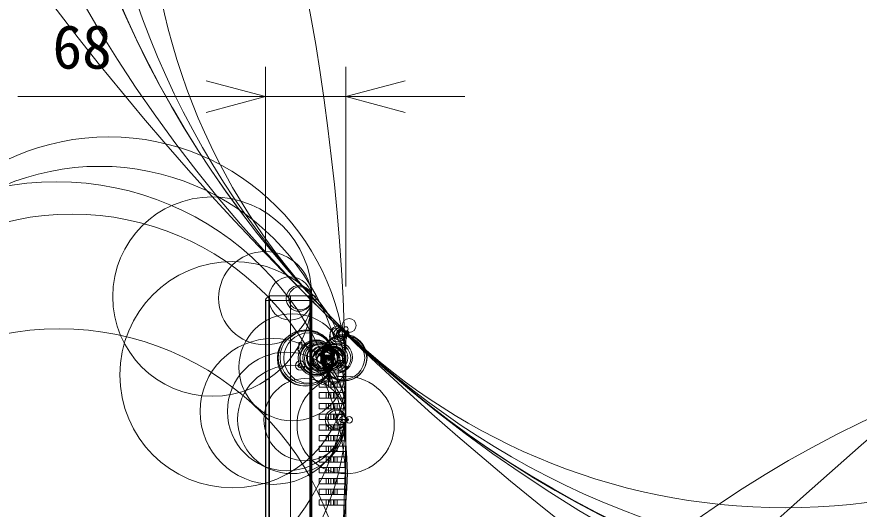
# Model space of a CAD drawing. Units: millimetres, scale not verified. Extents: x -147 to 957, y -916 to 241.
# Drawn here: x 27.59 to 63.01, y 25.87 to 46.55 of the extents above; entities that cross this region are included whole.
import ezdxf
from ezdxf.enums import TextEntityAlignment as Align

# ---------------------------------------------------------------- set-up
doc = ezdxf.new("R2010")
doc.units = ezdxf.units.MM
doc.header["$LTSCALE"] = 0.125
for name, color, linetype, lineweight in [('0-0_0', 7, 'Continuous', 18), ('0-3_SUNPO', 7, 'Continuous', 18), ('0-5_GAIKEI', 1, 'Continuous', 18)]:
    doc.layers.add(name, color=color, linetype=linetype, lineweight=lineweight)
doc.styles.add('ＭＳ ゴシック', font='')
doc.styles.get('ＭＳ ゴシック').set_extended_font_data('MS Gothic')

# ---------------------------------------------------------------- blocks, each defined once
blk = doc.blocks.new('_Open30')
at = {"layer": '0-0_0'}
blk.add_line((0, 0), (-1, 0), dxfattribs=at)
blk.add_lwpolyline([(-1, 0.26795), (0, 0), (-1, -0.26795)], dxfattribs=at)
blk = doc.blocks.new('D6')
at = {"layer": '0-3_SUNPO'}
for p, q in [((231.5416, 350.1655), (231.5416, 357.9501)), ((234.9166, 348.7293), (234.9166, 357.9501)), ((229.0416, 356.7001), (221.1249, 356.7001)), ((234.9166, 356.7001), (231.5416, 356.7001)), ((237.4166, 356.7001), (239.9166, 356.7001))]:
    blk.add_line(p, q, dxfattribs=at)
at = {"layer": '0-3_SUNPO', "xscale": 2.5, "yscale": 2.5}
blk.add_blockref('_Open30', (231.5416, 356.7001), dxfattribs=at)
at = {"layer": '0-3_SUNPO', "xscale": 2.5, "yscale": 2.5, "rotation": 180}
blk.add_blockref('_Open30', (234.9166, 356.7001), dxfattribs=at)
at = {"layer": '0-3_SUNPO', "style": 'ＭＳ ゴシック'}
blk.add_text('68', height=1.833, dxfattribs=at).set_placement((222.5832, 357.3251), align=Align.BOTTOM_LEFT)

msp = doc.modelspace()

# ---------------------------------------------------------------- linework, layer by layer
at = {"layer": '0-5_GAIKEI', "color": 7}
for p, q in [((38.0586, 34.6987), (38.1793, 34.8194)), ((38.2146, 34.8341), (39.0939, 34.8341)), ((39.0939, 34.8241), (39.9139, 34.8241)), ((39.9439, 34.7941), (39.9139, 34.8241)), ((39.9445, 34.7535), (39.9442, 34.7516)), ((39.9447, 34.754), (39.9445, 34.7535)), ((39.9868, 34.7655), (39.9884, 34.7639)), ((41.3584, 33.3706), (39.9874, 34.7648)), ((39.9884, 34.7639), (40.0107, 34.7412)), ((38.0439, 34.6634), (38.0439, 7.0398)), ((40.7137, 34.0266), (40.7137, 34.0265)), ((40.7137, 34.0265), (40.7137, 34.0265)), ((40.7209, 34.0194), (40.7139, 34.0265)), ((40.7209, 34.0195), (40.7169, 34.0236)), ((40.721, 34.0194), (40.7176, 34.0229)), ((40.8942, 33.843), (40.8932, 33.844)), ((41.1533, 33.5793), (41.169, 33.5633)), ((41.358, 33.371), (41.3533, 33.3754)), ((41.3581, 33.3709), (41.3592, 33.3698)), ((41.3615, 33.3675), (41.3592, 33.3698)), ((41.3615, 33.3675), (41.3653, 33.3635)), ((41.3653, 33.3635), (41.3746, 33.3528)), ((41.4189, 33.229), (41.4189, 33.2272)), ((41.4189, 33.2272), (41.4189, 33.2272)), ((41.4189, 32.5641), (41.4189, 33.2272)), ((41.4189, 28.5141), (41.4189, 28.7391))]:
    msp.add_line(p, q, dxfattribs=at)
at = {"layer": '0-5_GAIKEI'}
for p, q in [((38.1793, 6.8837), (38.1793, 34.8194)), ((38.2146, 34.8341), (38.2146, 6.8691)), ((39.0939, 6.8691), (39.0939, 34.8341)), ((39.9139, 6.8791), (39.9139, 34.8241)), ((39.9439, 6.9091), (39.9439, 34.7941)), ((39.9442, 34.7442), (39.9442, 34.6408)), ((39.9139, 34.6341), (38.0439, 34.6341)), ((38.0586, 34.6987), (38.0586, 7.0044)), ((39.9439, 34.6341), (39.9139, 34.6341)), ((39.9439, 34.6278), (39.944, 34.6278)), ((39.944, 34.6278), (39.9442, 34.6278)), ((39.9442, 34.6408), (39.9442, 34.6278)), ((39.9897, 7.0781), (39.9897, 34.6278)), ((39.3789, 32.6181), (39.5039, 32.4016)), ((39.3789, 32.6181), (39.4414, 32.6181)), ((39.4414, 32.8681), (39.5664, 32.8681)), ((39.4414, 32.6181), (39.4414, 32.8681)), ((39.5039, 32.4016), (39.6289, 32.6181)), ((40.6209, 32.5876), (40.6339, 32.5887)), ((40.6339, 32.5887), (40.6309, 32.5885)), ((41.0957, 32.3391), (41.0957, 32.5641)), ((41.4189, 32.5641), (41.0957, 32.5641)), ((41.4189, 32.3391), (41.0957, 32.3391)), ((41.3039, 32.3391), (41.3039, 32.5641)), ((41.3939, 32.5641), (41.3939, 32.3391)), ((41.4189, 32.3391), (41.4189, 28.7391)), ((41.0957, 31.8891), (41.0957, 32.1141)), ((41.4189, 32.1141), (41.0957, 32.1141)), ((41.4189, 31.8891), (41.0957, 31.8891)), ((41.3039, 31.8891), (41.3039, 32.1141)), ((41.3939, 32.1141), (41.3939, 31.8891)), ((40.6409, 31.5265), (40.5883, 31.5049)), ((40.6279, 31.5212), (40.618, 31.5334)), ((40.6323, 31.8546), (40.6247, 31.8552)), ((40.6277, 31.8548), (40.6338, 31.8545)), ((40.6333, 31.8545), (40.6323, 31.8546)), ((40.6338, 31.8545), (40.6333, 31.8545)), ((40.6348, 31.8545), (40.6338, 31.8545)), ((40.6913, 31.7216), (40.6949, 31.712)), ((40.6949, 31.7312), (40.7266, 31.7452)), ((40.6949, 31.7312), (40.697, 31.7368)), ((40.7266, 31.6979), (40.6949, 31.712)), ((40.6949, 31.712), (40.7028, 31.6912)), ((41.0957, 31.4391), (41.0957, 31.6641)), ((41.0957, 31.6641), (41.4189, 31.6641)), ((41.3039, 31.4391), (41.3039, 31.6641)), ((41.3939, 31.6641), (41.3939, 31.4391)), ((41.4238, 31.8487), (41.4239, 31.8486)), ((41.4239, 31.8486), (41.424, 31.8482)), ((41.4245, 31.8338), (41.4245, 31.8324)), ((41.4245, 31.571), (41.4245, 31.5746)), ((40.3006, 30.9891), (40.3006, 31.2141)), ((41.4189, 31.2141), (40.3006, 31.2141)), ((40.6004, 30.9891), (40.6004, 31.2141)), ((40.6379, 31.5088), (40.6279, 31.5212)), ((40.641, 31.5049), (40.6379, 31.5088)), ((40.641, 31.5049), (40.6845, 31.5049)), ((40.6845, 31.2549), (40.6845, 31.5049)), ((40.6845, 31.2549), (40.7319, 31.2549)), ((40.6884, 30.9891), (40.6884, 31.2141)), ((40.7556, 31.5049), (40.714, 31.5049)), ((40.714, 31.2549), (40.714, 31.5049)), ((40.7324, 31.2549), (40.7674, 31.2549)), ((40.7674, 31.2549), (40.7556, 31.5049)), ((40.7557, 31.5039), (40.7746, 31.4948)), ((40.7663, 31.5183), (40.771, 31.505)), ((40.7672, 31.2602), (40.7676, 31.2549)), ((40.771, 31.505), (40.7747, 31.4948)), ((40.7746, 31.4948), (40.8066, 31.4796)), ((40.7747, 31.4948), (40.7767, 31.489)), ((40.7937, 31.2141), (40.7937, 30.9891)), ((40.907, 30.9891), (40.907, 31.2141)), ((40.9554, 30.9891), (40.9554, 31.2141)), ((41.054, 31.2141), (41.054, 30.9891)), ((41.4189, 31.4391), (41.0957, 31.4391)), ((41.304, 31.4424), (41.3041, 31.4424)), ((41.4125, 30.9891), (41.4125, 31.2141)), ((41.4189, 30.9891), (40.3006, 30.9891)), ((40.3006, 30.5391), (40.3006, 30.7641)), ((41.4189, 30.7641), (40.3006, 30.7641)), ((41.4189, 30.5391), (40.3006, 30.5391)), ((40.6004, 30.5391), (40.6004, 30.7641)), ((40.6884, 30.5391), (40.6884, 30.7641)), ((40.7937, 30.7641), (40.7937, 30.5391)), ((40.907, 30.5391), (40.907, 30.7641)), ((40.9554, 30.5391), (40.9554, 30.7641)), ((41.054, 30.7641), (41.054, 30.5391)), ((41.4125, 30.5391), (41.4125, 30.7641)), ((40.3005, 30.3141), (40.3005, 30.0891)), ((41.4189, 30.3141), (40.3006, 30.3141)), ((40.6004, 30.0891), (40.6004, 30.3141)), ((40.6884, 30.0891), (40.6884, 30.3141)), ((40.7937, 30.3141), (40.7937, 30.0891)), ((40.907, 30.0891), (40.907, 30.3141)), ((40.9554, 30.0891), (40.9554, 30.3141)), ((41.054, 30.3141), (41.054, 30.0891)), ((41.4125, 30.0891), (41.4125, 30.3141)), ((40.3005, 29.8641), (40.3005, 29.6391)), ((41.4189, 30.0891), (40.3006, 30.0891)), ((41.4189, 29.8641), (40.3006, 29.8641)), ((40.6004, 29.6391), (40.6004, 29.8641)), ((40.6884, 29.6391), (40.6884, 29.8641)), ((40.7937, 29.8641), (40.7937, 29.6391)), ((40.907, 29.6391), (40.907, 29.8641)), ((40.9554, 29.6391), (40.9554, 29.8641)), ((41.054, 29.8641), (41.054, 29.6391)), ((41.4125, 29.6391), (41.4125, 29.8641)), ((41.4237, 30.0168), (41.4239, 30.0034)), ((41.4241, 29.9934), (41.4239, 30.0171)), ((40.3005, 29.4141), (40.3005, 29.1891)), ((41.4189, 29.6391), (40.3006, 29.6391)), ((41.4189, 29.4141), (40.3006, 29.4141)), ((40.6004, 29.1891), (40.6004, 29.4141)), ((40.6884, 29.1891), (40.6884, 29.4141)), ((40.7937, 29.4141), (40.7937, 29.1891)), ((40.907, 29.1891), (40.907, 29.4141)), ((40.9554, 29.1891), (40.9554, 29.4141)), ((41.054, 29.4141), (41.054, 29.1891)), ((41.4125, 29.1891), (41.4125, 29.4141)), ((41.4237, 29.6231), (41.4239, 29.6233)), ((41.4189, 29.1891), (40.3006, 29.1891)), ((40.6861, 29.3393), (40.6885, 29.3397)), ((40.3006, 28.7391), (40.3006, 28.9641)), ((41.4189, 28.9641), (40.3006, 28.9641)), ((41.4189, 28.7391), (40.3006, 28.7391)), ((40.6004, 28.7391), (40.6004, 28.9641)), ((40.6884, 28.7391), (40.6884, 28.9641)), ((40.7937, 28.9641), (40.7937, 28.7391)), ((40.907, 28.7391), (40.907, 28.9641)), ((40.9554, 28.7391), (40.9554, 28.9641)), ((41.054, 28.9641), (41.054, 28.7391)), ((41.4125, 28.7391), (41.4125, 28.9641)), ((40.3006, 28.2891), (40.3006, 28.5141)), ((41.4189, 28.5141), (40.3006, 28.5141)), ((40.6004, 28.2891), (40.6004, 28.5141)), ((40.6884, 28.2891), (40.6884, 28.5141)), ((40.7937, 28.5141), (40.7937, 28.2891)), ((40.907, 28.2891), (40.907, 28.5141)), ((40.9554, 28.2891), (40.9554, 28.5141)), ((41.054, 28.5141), (41.054, 28.2891)), ((41.4125, 28.2891), (41.4125, 28.5141)), ((41.4189, 28.5141), (41.4189, 23.3395)), ((40.3006, 28.2891), (41.4189, 28.2891)), ((40.3006, 27.8391), (40.3006, 28.0641)), ((41.4189, 28.0641), (40.3006, 28.0641)), ((40.6004, 27.8391), (40.6004, 28.0641)), ((40.6884, 27.8391), (40.6884, 28.0641)), ((40.7937, 28.0641), (40.7937, 27.8391)), ((40.907, 27.8391), (40.907, 28.0641)), ((40.9554, 27.8391), (40.9554, 28.0641)), ((41.054, 28.0641), (41.054, 27.8391)), ((41.4125, 27.8391), (41.4125, 28.0641)), ((41.4189, 27.8391), (40.3006, 27.8391)), ((40.3006, 27.3891), (40.3006, 27.6141)), ((41.4189, 27.6141), (40.3006, 27.6141)), ((41.4189, 27.3891), (40.3006, 27.3891)), ((40.6004, 27.3891), (40.6004, 27.6141)), ((40.6884, 27.3891), (40.6884, 27.6141)), ((40.7937, 27.6141), (40.7937, 27.3891)), ((40.907, 27.3891), (40.907, 27.6141)), ((40.9554, 27.3891), (40.9554, 27.6141)), ((41.054, 27.6141), (41.054, 27.3891)), ((41.4125, 27.3891), (41.4125, 27.6141)), ((40.3006, 26.9391), (40.3006, 27.1641)), ((41.4189, 27.1641), (40.3006, 27.1641)), ((41.4189, 26.9391), (40.3006, 26.9391)), ((40.6004, 26.9391), (40.6004, 27.1641)), ((40.6884, 26.9391), (40.6884, 27.1641)), ((40.7937, 27.1641), (40.7937, 26.9391)), ((40.907, 26.9391), (40.907, 27.1641)), ((40.9554, 26.9391), (40.9554, 27.1641)), ((41.054, 27.1641), (41.054, 26.9391)), ((41.4125, 26.9391), (41.4125, 27.1641)), ((40.3006, 26.4891), (40.3006, 26.7141)), ((41.4189, 26.7141), (40.3006, 26.7141)), ((40.6004, 26.4891), (40.6004, 26.7141)), ((40.6884, 26.4891), (40.6884, 26.7141)), ((40.7937, 26.7141), (40.7937, 26.4891)), ((40.907, 26.4891), (40.907, 26.7141)), ((40.9554, 26.4891), (40.9554, 26.7141)), ((41.054, 26.7141), (41.054, 26.4891)), ((41.4125, 26.4891), (41.4125, 26.7141)), ((40.3005, 26.2641), (40.3005, 26.0391)), ((41.4189, 26.4891), (40.3006, 26.4891)), ((41.4189, 26.2641), (40.3006, 26.2641)), ((40.6004, 26.0391), (40.6004, 26.2641)), ((40.6884, 26.0391), (40.6884, 26.2641)), ((40.7937, 26.2641), (40.7937, 26.0391)), ((40.907, 26.0391), (40.907, 26.2641)), ((40.9554, 26.0391), (40.9554, 26.2641)), ((41.054, 26.2641), (41.054, 26.0391)), ((41.4125, 26.0391), (41.4125, 26.2641)), ((41.4189, 26.0391), (40.3006, 26.0391))]:
    msp.add_line(p, q, dxfattribs=at)
at = {"layer": '0-5_GAIKEI', "color": 7}
for points in [[(41.1533, 33.5793), (41.0999, 33.6336), (41.0569, 33.6773), (40.8894, 33.8476), (40.6094, 34.1323), (40.3727, 34.3731), (40.1834, 34.5655), (40.0107, 34.7412)], [(41.3581, 33.3709), (41.1972, 33.5346), (41.169, 33.5633)]]:
    msp.add_lwpolyline(points, dxfattribs=at)
at = {"layer": '0-5_GAIKEI'}
msp.add_lwpolyline([(39.5664, 32.8681), (39.5664, 32.6181), (39.6289, 32.6181)], dxfattribs=at)
for centre, radius in [((125.1213, 120.1885), 120.6994), ((418.3031, -376.9177), 539.05), ((82.2841, 77.053), 59.9077), ((-52.7033, 29.8828), 94.1277), ((31.4586, 31.5408), 9.9659), ((31.0689, 29.9148), 10.3555), ((29.2507, 27.3865), 12.2344), ((35.8048, 34.798), 4.1858), ((29.9069, 26.7399), 11.5218), ((112.4831, -65.449), 102.5427), ((38.0297, 34.7305), 1.9599), ((36.6706, 31.5163), 4.7538), ((39.083, 34.7205), 0.9065), ((39.4506, 34.7216), 0.5391), ((39.5035, 34.7292), 0.4859), ((39.9256, 34.7511), 0.0633), ((39.9438, 34.7535), 0.0449), ((83.6104, -13.1787), 47.3617), ((39.1749, 31.8294), 2.2496), ((29.3603, 21.3896), 12.0601), ((39.7182, 32.2086), 1.1741), ((39.7557, 32.2263), 1.1791), ((39.7733, 32.2392), 1.119), ((38.3596, 29.9765), 3.0645), ((39.8734, 32.2168), 1.0607), ((40.1735, 32.2201), 0.7614), ((40.2087, 32.2252), 0.7253), ((41.3452, 32.2374), 0.9688), ((41.3009, 32.2256), 0.9133), ((41.3446, 32.2119), 0.9564), ((40.1979, 32.2213), 0.6942), ((40.2514, 32.2266), 0.641), ((40.3056, 32.2025), 0.6283), ((40.3305, 32.2229), 0.5617), ((40.3358, 32.2269), 0.556), ((40.3664, 32.258), 0.5642), ((40.6645, 31.8333), 0.7599), ((40.4095, 32.1992), 0.4805), ((40.4109, 32.2448), 0.4788), ((40.4731, 32.1478), 0.4521), ((40.4644, 32.2107), 0.4274), ((40.5377, 32.3258), 0.38), ((40.5293, 32.2926), 0.3512), ((40.6102, 32.3478), 0.2532), ((41.0385, 32.2425), 0.6634), ((41.0019, 32.213), 0.6249), ((40.8679, 32.2157), 0.4907), ((40.8826, 32.2238), 0.5051), ((40.8406, 32.2403), 0.46), ((40.9477, 32.2314), 0.5607), ((40.8364, 32.2172), 0.4485), ((40.8428, 32.2242), 0.4543), ((40.6443, 32.4028), 0.2485), ((40.7591, 32.3016), 0.358), ((40.7538, 32.2736), 0.3526), ((40.6886, 32.3418), 0.2582), ((40.6454, 32.393), 0.1959), ((40.6964, 32.394), 0.2463), ((40.6447, 32.4072), 0.1818), ((40.6556, 32.3988), 0.1923), ((40.6423, 32.4394), 0.1496), ((40.6827, 32.4559), 0.183), ((38.9319, 29.9779), 2.4922), ((40.5378, 32.1466), 0.3419), ((40.5605, 32.1046), 0.3545), ((40.6102, 32.095), 0.253), ((40.7316, 32.2068), 0.3545), ((40.7246, 32.2136), 0.3369), ((40.74, 32.2274), 0.3516), ((40.7824, 32.1649), 0.3913), ((40.6403, 32.0992), 0.2452), ((40.7484, 32.1668), 0.3471), ((40.6472, 32.039), 0.2459), ((40.7105, 32.0784), 0.2788), ((40.6761, 32.0858), 0.2385), ((40.6462, 32.0627), 0.2086), ((40.6444, 32.0515), 0.1976), ((39.1475, 29.6401), 2.2769), ((39.5039, 31.9016), 0.2), ((39.5039, 31.9016), 0.0875), ((39.5039, 31.9016), 0.075), ((40.6499, 32.0333), 0.1787), ((40.6479, 32.0263), 0.1727), ((40.6846, 32.0124), 0.208), ((40.6828, 31.9883), 0.1839), ((40.6337, 31.9131), 0.0586), ((41.2485, 31.8402), 0.176), ((41.3816, 31.8412), 0.0429), ((41.4175, 31.8472), 0.0068), ((41.4199, 31.8462), 0.00461), ((41.422, 31.8472), 0.0023), ((41.4537, 31.847), 0.0295), ((41.4355, 31.8462), 0.0113), ((39.6986, 29.6268), 1.7256), ((41.4136, 29.4059), 2.0459), ((40.9872, 29.637), 0.4371), ((41.0412, 29.6409), 0.3832), ((41.2083, 29.6368), 0.2161), ((41.2944, 29.6337), 0.13), ((41.5643, 29.6236), 0.1401), ((41.3977, 29.6252), 0.0267), ((41.4082, 29.628), 0.0164), ((41.4107, 29.6301), 0.0136), ((41.411, 29.627), 0.0134), ((41.4112, 29.6272), 0.0133), ((41.4134, 29.6256), 0.0109), ((41.4164, 29.626), 0.00796), ((41.4176, 29.6255), 0.00659), ((41.4178, 29.6255), 0.00642), ((41.4474, 29.6287), 0.0232), ((41.4786, 29.6258), 0.0543), ((41.4671, 29.629), 0.0428)]:
    msp.add_circle(centre, radius, dxfattribs=at)
at = {"layer": '0-5_GAIKEI', "color": 7}
for centre, radius in [((71.9414, 64.5003), 43.6325), ((71.6436, 64.2466), 43.2424), ((65.8757, 58.5481), 35.1343), ((59.9094, 52.7276), 26.7992), ((39.9488, 34.7239), 0.0549), ((39.937, 34.7423), 0.00807), ((39.9639, 34.7395), 0.0332), ((39.9383, 34.7427), 0.00677), ((39.9671, 34.7364), 0.0349), ((39.9395, 34.7427), 0.00555), ((39.9396, 34.7433), 0.00527), ((39.9421, 34.7505), 0.00449), ((39.9742, 34.737), 0.0355), ((39.9428, 34.7504), 0.00407), ((39.9431, 34.751), 0.00341), ((39.9669, 34.7451), 0.0271), ((39.9954, 34.7325), 0.0544), ((40.0564, 34.7252), 0.1153), ((39.9437, 34.7514), 0.00263), ((39.9442, 34.751), 0.00237), ((39.9858, 34.7377), 0.0435), ((39.9704, 34.7442), 0.0273), ((39.9646, 34.7473), 0.0209), ((39.9451, 34.7524), 0.0012), ((39.9568, 34.7499), 0.0127), ((39.9487, 34.7508), 0.00461), ((39.9452, 34.7515), 0.00097), ((39.9444, 34.7516), 0.00017), ((39.9451, 34.7529), 0.00068), ((39.9542, 34.7498), 0.00971), ((39.9463, 34.7527), 0.00176), ((39.945, 34.7531), 0.00052), ((39.9456, 34.7529), 0.00104), ((39.9453, 34.7531), 0.00071), ((39.945, 34.7532), 0.00038), ((39.9451, 34.7531), 0.00053), ((39.9688, 34.7473), 0.0239), ((39.97, 34.7473), 0.025), ((39.9639, 34.7517), 0.0175), ((39.9724, 34.7528), 0.0176), ((39.9764, 34.7602), 0.0117), ((39.9764, 34.7605), 0.0116), ((39.9798, 34.7615), 0.0081), ((39.9807, 34.7614), 0.0072), ((41.559, 33.5832), 0.2923), ((41.0943, 33.1274), 0.3594), ((41.0897, 33.2264), 0.3276), ((41.1631, 33.2199), 0.2549), ((41.219, 33.2296), 0.1982), ((41.2325, 33.2331), 0.1843), ((41.2576, 33.2578), 0.1504), ((41.2786, 33.234), 0.1386), ((41.4225, 33.4383), 0.0932), ((41.3545, 33.3478), 0.0189), ((41.3613, 33.3584), 0.00627), ((41.3626, 33.3601), 0.00412), ((41.3635, 33.3609), 0.00292), ((41.3659, 33.3659), 0.00254), ((41.3646, 33.3641), 0.00033), ((41.3704, 33.3648), 0.00496), ((41.3664, 33.3624), 0.00043), ((41.3669, 33.3626), 0.00082), ((41.3665, 33.3623), 0.00038), ((41.3664, 33.3622), 0.00028), ((41.3665, 33.3622), 0.00023), ((41.3665, 33.3621), 0.0002), ((41.4721, 33.2857), 0.0789), ((41.46, 33.2731), 0.0615), ((41.3863, 33.1971), 0.0444), ((41.4065, 33.2163), 0.0165)]:
    msp.add_circle(centre, radius, dxfattribs=at)
for centre, radius, start, end in [((38.2146, 34.7841), 0.05, 90, 135), ((39.9689, 34.748), 0.025, 44.51853, 166.12807), ((38.0939, 34.6634), 0.05, 135, 180), ((41.2189, 33.2272), 0.2, 0.49597, 38.8805), ((41.402, 33.2121), 0.0227, 41.84218, 47.7485)]:
    msp.add_arc(centre, radius, start, end, dxfattribs=at)
at = {"layer": '0-5_GAIKEI'}
for centre, radius, start, end in [((39.9647, 10.2272), 24.4005, 89.94724, 90.04818), ((40.9425, -180.3581), 212.5797, 90.00208, 90.01355), ((29.6695, 35.9042), 11.7887, 338.23744, 339.26885), ((29.8116, 27.5832), 11.6234, 19.71859, 20.73251), ((2028.5219, 31.7132), 1987.0975, 179.99656, 180.00317), ((-182.8244, 31.5961), 224.2489, 359.98607, 0.00048), ((36.151, 29.9364), 5.2733, 0.28427, 0.6677), ((34.2539, 29.9364), 7.1704, 0.04549, 0.45535), ((139.5279, 30.0052), 98.1036, 180.02499, 180.0867), ((-3415.5147, 29.8265), 3456.939, 359.99694, 0.0004)]:
    msp.add_arc(centre, radius, start, end, dxfattribs=at)

# ---------------------------------------------------------------- block references
at = {"layer": '0-3_SUNPO'}
msp.add_blockref('D6', (-193.4976, -313.5021), dxfattribs=at)

doc.saveas('drawing.dxf')
